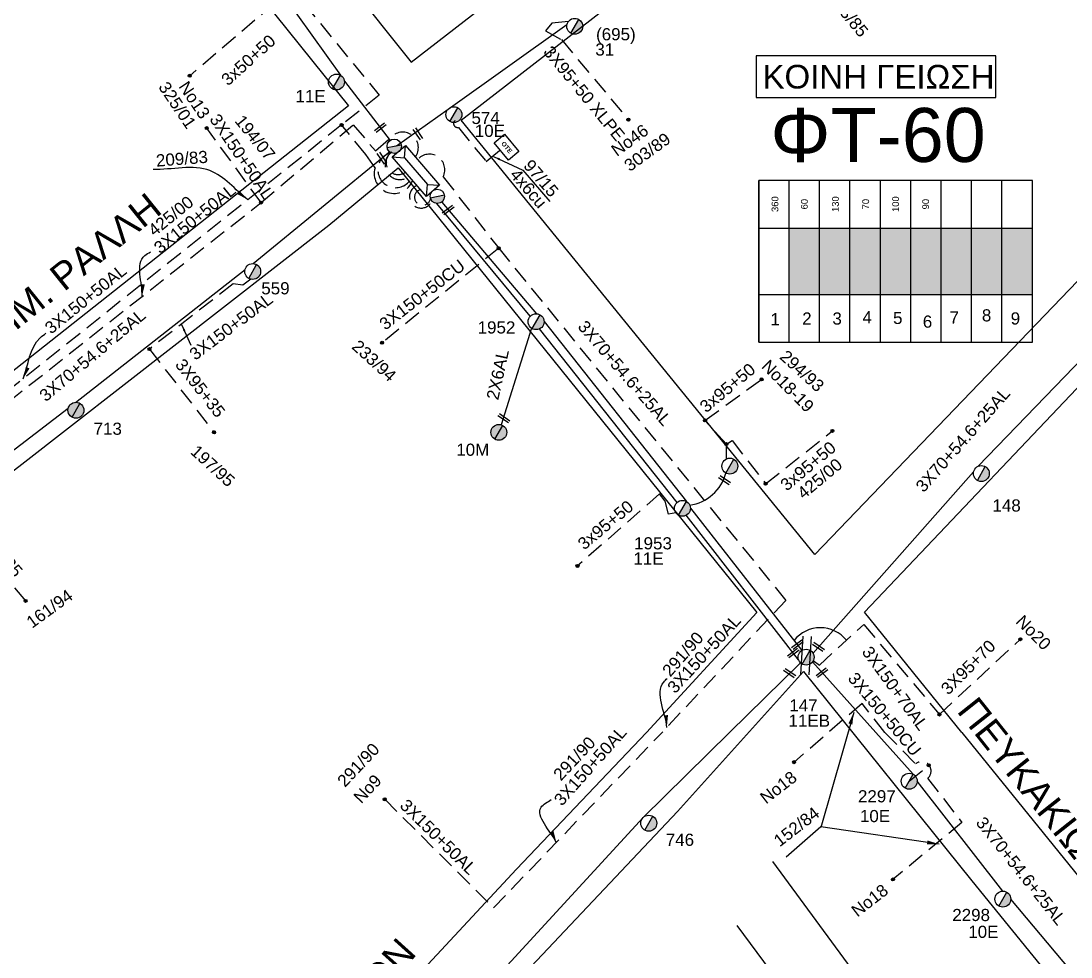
# Model space of a CAD drawing. Header units: millimetres. Extents: x 1266 to 3066, y 765 to 1784.
# Drawn here: x 1748.8 to 1904.3, y 1339.7 to 1478.3 of the extents above; entities that cross this region are included whole.
import ezdxf
from ezdxf.enums import TextEntityAlignment as Align

# ---------------------------------------------------------------- set-up
doc = ezdxf.new("R2010")
doc.units = ezdxf.units.MM
doc.linetypes.add('DASHED', pattern=[19.05, 12.7, -6.35])
for name, color, linetype in [('Pillar OTE', 7, 'Continuous'), ('Άγνωστα', 7, 'Continuous'), ('Ασφαλειοκιβώτια Χ.Τ 9 αναχωρήσεων', 7, 'Continuous'), ('Γέφυρες Εναέριου Δικτύου', 7, 'Continuous'), ('Επιγραφές - Σχήματα', 7, 'Continuous'), ('Καλώδια ΧΤ   2x6AL', 7, 'DASHED'), ('Καλώδια ΧΤ   3x150+50AL', 7, 'DASHED'), ('Καλώδια ΧΤ   3x150+50CU', 7, 'DASHED'), ('Καλώδια ΧΤ   4x6CU', 7, 'DASHED'), ('Μηχανική τομή', 7, 'Continuous'), ('Στύλος Ξύλινος', 7, 'Continuous'), ('Στύλος Ξύλινος @ 1', 7, 'Continuous'), ('Στύλος ΦΜ', 7, 'Continuous'), ('Στύλος ΦΜ @ 1', 7, 'Continuous'), ('Συνδέσεις', 7, 'Continuous'), ('Συνεστραμμένα ΧΤ   3x70+54.6+25 AL', 7, 'SYN_LINE'), ('Τομή', 7, 'Continuous'), ('Υποσταθμός εναέριος 2 στύλων', 7, 'Continuous'), ('Υποσταθμός πόλεως', 7, 'Continuous'), ('Υπόβαθρο ΔΕΗ', 7, 'Continuous'), ('Υπόγεια καλώδια Δικτύου ΧΤ και Παρ. ΧΤ - 3X150+70 AL', 7, 'DASHED'), ('Υπόγεια καλώδια Παροχών ΧΤ   4x50AL', 7, 'DASHED')]:
    doc.layers.add(name, color=color, linetype=linetype)
doc.styles.get("Standard").update_dxf_attribs({"font": 'arial.ttf'})
doc.linetypes.add('SYN_LINE', pattern='A,0.5,-0.0001,["/\\/\\/\\/",Standard,S=0.1,R=0,X=0,Y=-0.05],-0.25', length=0.7501)
doc.dimstyles.new('ISO-25', dxfattribs={"dimtxt": 2.5, "dimasz": 2.5, "dimexe": 1.25, "dimexo": 0.625, "dimtad": 1, "dimtxsty": 'Standard', "dimcen": 2.5, "dimadec": 0, "dimazin": 0, "dimtfac": 1, "dimtmove": 0, "dimatfit": 3, "dimfxl": 1, "dimarcsym": 0})

# ---------------------------------------------------------------- blocks, each defined once
blk = doc.blocks.new('ΥΠΑΡΧΩΝ ΤΣΙΜΕΝΤΕΝΙΟΣ ΣΤΥΛΟΣ')
at = {"layer": 'Στύλος ΦΜ'}
blk.add_hatch(color=7, dxfattribs=at).paths.add_polyline_path([(-1.29, -2.28, 0.574793), (2.62, 0, 0.268822), (1.3, 2.27)])
at = {"layer": 'Στύλος ΦΜ', "color": 7}
blk.add_line((-1.29, -2.28), (1.3, 2.27), dxfattribs=at)
blk.add_circle((0, 0), 2.62, dxfattribs=at)
at = {"layer": 'Στύλος ΦΜ', "flags": 4}
for tag, p in [('ΑΡΙΘΜΟΣ', (-4.68, 8.05)), ('ΤΥΠΟΣ', (-4.91, 3.03))]:
    blk.add_attdef(tag, p, '', height=4, dxfattribs=at)
blk = doc.blocks.new('_ΣΥΝΔΕΣΗ')
at = {"layer": 'Συνδέσεις', "linetype": 'SYN_LINE', "ltscale": 40}
blk.add_hatch(color=256, dxfattribs=at).paths.add_polyline_path([(0.5, -0.01, 1), (-0.5, -0.01, 1)])
at = {"layer": 'Συνδέσεις'}
blk.add_circle((0, -0.01), 0.5, dxfattribs=at)
blk = doc.blocks.new('ΥΠΑΡΧΩΝ ΞΥΛΙΝΟΣ ΣΤΥΛΟΣ')
at = {"layer": 'Στύλος Ξύλινος'}
h = blk.add_hatch(color=7, dxfattribs=at)
h.paths.add_polyline_path([(-2.62, 0, 0.270008), (-1.29, -2.28), (1.3, 2.27, 0.576266)])
h.paths.add_polyline_path([(-1.29, -2.28, 0.574793), (2.62, 0, 0.268822), (1.3, 2.27)])
at = {"layer": 'Στύλος Ξύλινος', "color": 7}
blk.add_line((-1.29, -2.28), (1.3, 2.27), dxfattribs=at)
blk.add_circle((0, 0), 2.62, dxfattribs=at)
at = {"layer": 'Στύλος Ξύλινος', "flags": 4}
for tag, p in [('ΑΡΙΘΜΟΣ', (-4.91, 8.6)), ('ΤΥΠΟΣ', (-4.85, 3.39))]:
    blk.add_attdef(tag, p, '', height=4, dxfattribs=at)
blk = doc.blocks.new('ΥΠΟΣΤΑΘΜΟΣ ΕΝΑΕΡΙΟΣ ΕΠΙ 2 ΣΤΥΛΩΝ')
at = {"layer": 'Υποσταθμός εναέριος 2 στύλων', "linetype": 'Continuous'}
for points in [[(-11.97, -2.11, 0.574793), (-8.45, -0.07, 0.268822), (-9.64, 1.98)], [(9.68, -2.15, 0.574793), (13.19, -0.1, 0.268822), (12.01, 1.95)]]:
    blk.add_hatch(color=256, dxfattribs=at).paths.add_polyline_path(points)
for p, q in [((-11.97, -2.11), (-9.64, 1.98)), ((9.68, -2.15), (12.01, 1.95))]:
    blk.add_line(p, q, dxfattribs=at)
for centre in [(-10.81, -0.07), (10.84, -0.1)]:
    blk.add_circle(centre, 2.36, dxfattribs=at)
at = {"layer": 'Υποσταθμός πόλεως', "linetype": 'Continuous', "ltscale": 40}
blk.add_lwpolyline([(-8.57, 2.82), (8.57, 2.82), (8.57, -2.82), (-8.57, -2.82)], close=True, dxfattribs=at)
for points in [[(-5.75, 0), (-8.57, 2.82)], [(-8.57, -2.82), (-5.75, 0)], [(-5.75, 0), (5.75, 0)], [(5.75, 0), (8.57, 2.82)], [(8.57, -2.82), (5.75, 0)]]:
    blk.add_lwpolyline(points, dxfattribs=at)
at = {"layer": 'Υποσταθμός εναέριος 2 στύλων', "ltscale": 40, "flags": 1}
for tag, p in [('ΜΕΤΑΣΧΗΜΑΤΙΣΜΟΣ', (14.09, 2.51)), ('ΙΣΧΥΣ', (14.07, -0.28)), ('ΑΡΙΘΜΟΣ', (14.19, -3))]:
    blk.add_attdef(tag, p, '', height=1.8, dxfattribs=at)
blk = doc.blocks.new('ΜΗΧΑΝΙΚΗ ΤΟΜΗ')
at = {"layer": 'Μηχανική τομή', "ltscale": 40}
for p, q in [((-1.89, 0.78), (1.89, 0.78)), ((1.89, 0), (-1.89, 0))]:
    blk.add_line(p, q, dxfattribs=at)
blk = doc.blocks.new('ΤΟΜΗ')
at = {"layer": 'Τομή', "ltscale": 40}
for p, q in [((-5.68, 0), (5.68, 0)), ((5.68, -2.33), (-5.68, -2.33))]:
    blk.add_line(p, q, dxfattribs=at)
blk = doc.blocks.new('ΑΣΦΑΛΕΙΟΚΙΒΩΤΙΟ ΥΠΟΣΤΑΘΜΟΥ 9 ΑΝΑΧΩΡΗΣΕΩΝ')
at = {"layer": 'Ασφαλειοκιβώτια Χ.Τ 9 αναχωρήσεων', "ltscale": 40}
for p, q in [((-23.8, 40.36), (24.02, 40.36)), ((-9.72, 40.36), (-9.72, -40.64)), ((9.94, 40.36), (9.94, -40.64)), ((-23.8, 31.36), (24.02, 31.36)), ((-23.8, 22.36), (24.02, 22.36)), ((-23.8, 13.36), (24.02, 13.36)), ((-23.8, 4.36), (24.02, 4.36)), ((-23.8, -4.64), (24.02, -4.64)), ((-23.8, -13.64), (24.02, -13.64)), ((-23.8, -22.64), (24.02, -22.64)), ((-23.8, -31.64), (24.02, -31.64))]:
    blk.add_line(p, q, dxfattribs=at)
at = {"layer": 'Ασφαλειοκιβώτια Χ.Τ 9 αναχωρήσεων'}
blk.add_lwpolyline([(-23.8, -40.64), (24.02, -40.64), (24.02, 40.36), (-23.8, 40.36)], close=True, dxfattribs=at)
for s, p in [('1', (-18.82, 36.91)), ('2', (-18.62, 27.51)), ('3', (-18.62, 18.57)), ('4', (-18.22, 9.65)), ('5', (-18.44, 0.61)), ('6', (-19.53, -8.2)), ('7', (-18.33, -16.12)), ('8', (-17.67, -25.69)), ('9', (-18.59, -34.23))]:
    blk.add_text(s, height=3.6, rotation=270, dxfattribs=at).set_placement(p)
at = {"layer": 'Ασφαλειοκιβώτια Χ.Τ 9 αναχωρήσεων', "ltscale": 40}
for tag, height, p in [('ΟΝΟΜΑ', 5, (-0.16, 44.31)), ('ΚΕΙΜΕΝΟ 1', 2, (17.06, 35.59)), ('ΚΕΙΜΕΝΟ 2', 2, (17.06, 26.88)), ('ΚΕΙΜΕΝΟ 3', 2, (17.06, 17.69)), ('ΚΕΙΜΕΝΟ 4', 2, (17.06, 8.71)), ('ΚΕΙΜΕΝΟ 5', 2, (17.06, -0.13)), ('ΚΕΙΜΕΝΟ 6', 2, (17.06, -9.05)), ('ΚΕΙΜΕΝΟ 7', 2, (17.06, -18.13)), ('ΚΕΙΜΕΝΟ 8', 2, (17.06, -26.85)), ('ΚΕΙΜΕΝΟ 9', 2, (17.06, -35.99)), ('ΣΧ', 2, (-0.1, -42.64))]:
    blk.add_attdef(tag, text='', height=height, dxfattribs=at).set_placement(p, align=Align.MIDDLE_CENTER)
blk = doc.blocks.new('PILLAR ΟΤΕ')
at = {"layer": 'Pillar OTE', "ltscale": 40}
blk.add_lwpolyline([(-3.31, 2.02), (3.39, 2.02), (3.39, -1.99), (-3.31, -1.99)], close=True, dxfattribs=at)
at = {"layer": 'Pillar OTE', "insert": (-1.81, 0.71), "char_height": 1.3575, "width": 109.961, "attachment_point": 1}
blk.add_mtext('{\\fArial|b1|i0|c161|p34;OTE}', dxfattribs=at)

msp = doc.modelspace()

# ---------------------------------------------------------------- hatches: boundary and pattern name
at = {"layer": 'Ασφαλειοκιβώτια Χ.Τ 9 αναχωρήσεων'}
for color, points in [(6, [(1867.06, 1447.64), (1862.56, 1447.64), (1862.56, 1437.81), (1867.06, 1437.81)]), (27, [(1871.56, 1447.64), (1867.06, 1447.64), (1867.06, 1437.81), (1871.56, 1437.81)]), (2, [(1876.06, 1447.64), (1871.56, 1447.64), (1871.56, 1437.81), (1876.06, 1437.81)]), (85, [(1880.56, 1447.64), (1876.06, 1447.64), (1876.06, 1437.81), (1880.56, 1437.81)]), (151, [(1885.06, 1447.64), (1880.56, 1447.64), (1880.56, 1437.81), (1885.06, 1437.81)]), (173, [(1889.56, 1447.64), (1885.06, 1447.64), (1885.06, 1437.81), (1889.56, 1437.81)]), (62, [(1894.06, 1447.64), (1889.56, 1447.64), (1889.56, 1437.81), (1894.06, 1437.81)]), (1, [(1898.56, 1447.64), (1894.06, 1447.64), (1894.06, 1437.81), (1898.56, 1437.81)])]:
    msp.add_hatch(color=color, dxfattribs=at).paths.add_polyline_path(points)

# ---------------------------------------------------------------- linework, layer by layer
at = {"layer": 'Άγνωστα', "color": 27, "linetype": 'DASHED', "ltscale": 0.2}
msp.add_lwpolyline([(1785.62, 1484.38), (1786.01, 1483.41), (1785.2, 1482.74), (1786.36, 1480.91), (1773.79, 1470.22)], dxfattribs=at)
at = {"layer": 'Άγνωστα', "color": 6, "linetype": 'DASHED', "ltscale": 0.2}
msp.add_lwpolyline([(1829.87, 1478.27), (1827.43, 1478.03), (1826.47, 1476.85), (1828.82, 1475.57), (1838.74, 1463.72)], dxfattribs=at)
at = {"layer": 'Άγνωστα', "color": 2, "linetype": 'DASHED', "ltscale": 0.2}
for points in [[(1767.83, 1429.74), (1777.39, 1417.4)], [(1733.59, 1404.26), (1734.42, 1405.73), (1735.52, 1404.55), (1738.02, 1406), (1749.49, 1392.44)]]:
    msp.add_lwpolyline(points, dxfattribs=at)
at = {"layer": 'Άγνωστα', "color": 1, "linetype": 'DASHED', "ltscale": 0.2}
for points in [[(1853.27, 1415.66), (1850.09, 1419.17), (1858.47, 1425.25)], [(1853.27, 1413.46), (1853.27, 1415.66), (1854.1, 1416.19), (1859.07, 1409.8), (1868.96, 1417.62)], [(1845.77, 1405.49), (1844.7, 1405.29), (1844.7, 1405.29), (1844.21, 1407.23), (1843.37, 1408.28), (1843.37, 1408.28), (1831.21, 1397.62)], [(1884.8, 1375.62), (1896.79, 1386.77)]]:
    msp.add_lwpolyline(points, dxfattribs=at)
at = {"layer": 'Άγνωστα', "color": 6, "linetype": 'DASHED', "ltscale": 0.2}
msp.add_arc((1804.28, 1456.27), 2.63, 102.2443, 330.6511, dxfattribs=at)
at = {"layer": 'Άγνωστα', "color": 27, "linetype": 'DASHED', "ltscale": 0.2}
msp.add_arc((1804.93, 1457.05), 2.21, 123.4944, 308.0214, dxfattribs=at)
at = {"layer": 'Άγνωστα', "color": 2, "linetype": 'DASHED', "ltscale": 0.2}
msp.add_arc((1804.65, 1457.37), 1.79, 121.767, 307.3773, dxfattribs=at)
at = {"layer": 'Άγνωστα', "color": 1, "linetype": 'DASHED', "ltscale": 0.2}
msp.add_arc((1808.06, 1452.34), 1.72, 110.3985, 337.1447, dxfattribs=at)
at = {"layer": 'Άγνωστα', "color": 85, "linetype": 'DASHED', "ltscale": 0.2}
msp.add_arc((1808.27, 1452.22), 1.19, 104.8699, 351.1248, dxfattribs=at)
at = {"layer": 'Γέφυρες Εναέριου Δικτύου'}
msp.add_arc((1867.17, 1383.48), 4.98, 39.0448, 141.2775, dxfattribs=at)
at = {"layer": 'Επιγραφές - Σχήματα', "color": 190}
msp.add_lwpolyline([(1857.65, 1467), (1893.16, 1467), (1893.16, 1473.18), (1857.65, 1473.18)], close=True, dxfattribs=at)
at = {"layer": 'Καλώδια ΧΤ   2x6AL', "color": 1, "linetype": 'SYN_LINE', "ltscale": 15}
msp.add_lwpolyline([(1824.42, 1432.81), (1819.9, 1418.53)], dxfattribs=at)
at = {"layer": 'Καλώδια ΧΤ   3x150+50AL', "color": 151, "ltscale": 0.2}
for points in [[(1709.78, 1494.05), (1752.19, 1528.35), (1759.51, 1520.43), (1771.4, 1504.45), (1801.85, 1467.33), (1796.29, 1462.93), (1744.79, 1421.88), (1731.67, 1412.37)], [(1801.24, 1456.58), (1799.85, 1458.57), (1796.29, 1462.93)]]:
    msp.add_lwpolyline(points, dxfattribs=at)
at = {"layer": 'Καλώδια ΧΤ   3x150+50AL', "color": 62, "ltscale": 0.2}
msp.add_lwpolyline([(1784.36, 1451.44), (1776.32, 1462.47)], dxfattribs=at)
at = {"layer": 'Καλώδια ΧΤ   3x150+50AL', "color": 173, "ltscale": 0.2}
for points in [[(1811.32, 1455.26), (1819.54, 1444.68), (1862.06, 1392.52), (1843.75, 1372.97)], [(1802.67, 1363.06), (1818.77, 1346.97), (1843.75, 1372.97)]]:
    msp.add_lwpolyline(points, dxfattribs=at)
at = {"layer": 'Καλώδια ΧΤ   3x150+50AL', "color": 2, "ltscale": 0.2}
msp.add_lwpolyline([(1782.82, 1440.1), (1781.64, 1439.19), (1780.21, 1439.38), (1767.83, 1429.74)], dxfattribs=at)
at = {"layer": 'Καλώδια ΧΤ   3x150+50AL', "color": 173, "ltscale": 0.2}
msp.add_arc((1809.27, 1456.3), 2.3, 333.136, 139.8634, dxfattribs=at)
at = {"layer": 'Καλώδια ΧΤ   3x150+50AL', "color": 151, "ltscale": 0.2}
msp.add_arc((1804.05, 1455.73), 2.94, 163.2387, 339.6763, dxfattribs=at)
at = {"layer": 'Καλώδια ΧΤ   3x150+50CU', "color": 27, "ltscale": 0.2}
msp.add_line((1880.33, 1365.73), (1883.25, 1368.13), dxfattribs=at)
at = {"layer": 'Καλώδια ΧΤ   3x150+50CU', "color": 62, "ltscale": 0.2}
msp.add_lwpolyline([(1690.97, 1384.58), (1693.17, 1382.68), (1713.48, 1398.28), (1716.33, 1396.13), (1728.76, 1405.78), (1729.04, 1407.8), (1784.36, 1451.44), (1798, 1462.93), (1801.31, 1459.09), (1803.65, 1461.13)], dxfattribs=at)
at = {"layer": 'Καλώδια ΧΤ   3x150+50CU', "color": 173, "ltscale": 0.2}
msp.add_lwpolyline([(1819.54, 1444.68), (1802.28, 1430.68)], dxfattribs=at)
at = {"layer": 'Καλώδια ΧΤ   3x150+50CU', "color": 27, "ltscale": 0.2}
for points in [[(1876.74, 1372.97), (1873.34, 1377.24), (1863.28, 1368.55)], [(1876.74, 1372.97), (1881.28, 1368.3)], [(1883.06, 1366.18), (1888.13, 1359.62), (1877.92, 1351.18)]]:
    msp.add_lwpolyline(points, dxfattribs=at)
at = {"layer": 'Καλώδια ΧΤ   3x150+50CU', "color": 62, "ltscale": 0.2}
msp.add_arc((1805.35, 1459.57), 2.3, 322.7345, 137.2952, dxfattribs=at)
at = {"layer": 'Καλώδια ΧΤ   3x150+50CU', "color": 27, "ltscale": 0.2}
msp.add_arc((1882.18, 1367.25), 1.39, 309.566, 130.7663, dxfattribs=at)
at = {"layer": 'Καλώδια ΧΤ   4x6CU', "color": 6, "linetype": 'DASHED', "ltscale": 0.2}
msp.add_lwpolyline([(1813.07, 1463.58, 0.781165), (1813.57, 1462.57), (1817.67, 1457.53), (1819.77, 1459.24)], format="xyb", dxfattribs=at)
at = {"layer": 'Συνεστραμμένα ΧΤ   3x70+54.6+25 AL', "color": 27, "ltscale": 20}
for points in [[(1785.52, 1485.15), (1796.11, 1470.31)], [(1890.53, 1412.38), (1910.41, 1432.97)], [(1866.08, 1384.67), (1889.86, 1411.55)], [(1866.02, 1383.43), (1880.91, 1366.76)], [(1894.19, 1349.45), (1881.51, 1365.73)], [(1914.21, 1325.79), (1895.36, 1348.27)]]:
    msp.add_lwpolyline(points, dxfattribs=at)
at = {"layer": 'Συνεστραμμένα ΧΤ   3x70+54.6+25 AL', "color": 6, "ltscale": 20}
msp.add_lwpolyline([(1804.4, 1459.84), (1812.07, 1465.29), (1829.65, 1477.81)], dxfattribs=at)
at = {"layer": 'Συνεστραμμένα ΧΤ   3x70+54.6+25 AL', "color": 27, "ltscale": 10}
msp.add_lwpolyline([(1796.69, 1469.41), (1803.46, 1460.64)], dxfattribs=at)
at = {"layer": 'Συνεστραμμένα ΧΤ   3x70+54.6+25 AL', "color": 2, "ltscale": 20}
for points in [[(1783.21, 1442.41), (1803.42, 1459.01)], [(1756.87, 1421.84), (1781.98, 1441.53)], [(1734.09, 1404.35), (1755.82, 1420.99)]]:
    msp.add_lwpolyline(points, dxfattribs=at)
at = {"layer": 'Συνεστραμμένα ΧΤ   3x70+54.6+25 AL', "color": 1, "ltscale": 20}
for points in [[(1824.22, 1434.59), (1810.36, 1451.3)], [(1845.96, 1407.02), (1825.61, 1432.73)], [(1863.95, 1383.7), (1847.32, 1405.12)]]:
    msp.add_lwpolyline(points, dxfattribs=at)
at = {"layer": 'Συνεστραμμένα ΧΤ   3x70+54.6+25 AL', "color": 85, "ltscale": 20}
for points in [[(1811.1, 1451.51), (1825.12, 1434.96)], [(1826.26, 1433.8), (1847.33, 1407.17)], [(1847.93, 1406.15), (1864.45, 1385.11)], [(1853.72, 1372.97), (1864.22, 1383.27)], [(1853.72, 1372.97), (1840.94, 1360.34)], [(1840.94, 1360.34), (1816.35, 1333.59)]]:
    msp.add_lwpolyline(points, dxfattribs=at)
at = {"layer": 'Συνεστραμμένα ΧΤ   3x70+54.6+25 AL', "color": 1, "ltscale": 10}
msp.add_arc((1846.87, 1413.09), 6.55, 278.4285, 344.8227, dxfattribs=at)
at = {"layer": 'Υπόβαθρο ΔΕΗ'}
for points in [[(1822.32, 1581.16), (1788.79, 1554.52), (1759.08, 1531.3), (1787.55, 1496.14), (1806.59, 1472.23), (1900.75, 1545.17), (1944.93, 1579.76), (1944.89, 1581.16)], [(1946.93, 1566.73), (1967.27, 1504.42), (1866.35, 1399.32), (1814.01, 1463.62), (1946.93, 1566.73)], [(1579.25, 1372.97), (1571.14, 1383.7), (1606.93, 1411.26), (1642.38, 1439.93), (1678.87, 1467.96), (1705.64, 1489.14), (1750, 1524.63), (1797.29, 1465.75), (1748.07, 1426.83), (1711.51, 1398.51), (1678.27, 1372.97)], [(1697.06, 1372.97), (1748.51, 1412.36), (1794.41, 1448.08), (1804.64, 1456.58), (1857.76, 1390.71), (1841.45, 1372.97)], [(1823.1, 1456.24), (1827.12, 1451.6)], [(1888.1, 1372.97), (1873.69, 1390.76), (1911.54, 1430.67), (1971.64, 1372.97)]]:
    msp.add_lwpolyline(points, dxfattribs=at)
at = {"layer": 'Υπόβαθρο ΔΕΗ', "ltscale": 0.2}
msp.add_lwpolyline([(1816.12, 1204.55), (1762.95, 1273.74), (1802.64, 1315.26), (1846.04, 1361.26), (1864.7, 1381.99), (1889.62, 1350.98), (1913.03, 1322.15, -0.381916), (1912.08, 1302.42), (1903.82, 1294.33), (1860.15, 1353.85)], format="xyb", dxfattribs=at)
for points in [[(1697.06, 1372.97), (1690.29, 1367.87), (1755.57, 1283.24), (1798.61, 1327.33), (1822.16, 1352.71), (1841.45, 1372.97)], [(1888.1, 1372.97), (1931.86, 1318.98), (1952.91, 1340.3), (1922.64, 1372.97)], [(1854.81, 1344.35), (1896.72, 1287.79), (1858.03, 1247.46), (1816.12, 1204.55)]]:
    msp.add_lwpolyline(points, dxfattribs=at)
at = {"layer": 'Υπόγεια καλώδια Δικτύου ΧΤ και Παρ. ΧΤ - 3X150+70 AL', "color": 1, "ltscale": 0.2}
msp.add_lwpolyline([(1866.13, 1383.61), (1867.02, 1382.93), (1873.59, 1388.95), (1884.8, 1375.62)], dxfattribs=at)

# ---------------------------------------------------------------- block references
at = {"layer": 'Pillar OTE', "xscale": 0.5, "yscale": 0.5, "zscale": 0.5, "rotation": 309.2559764645823}
msp.add_blockref('PILLAR ΟΤΕ', (1820.69, 1459.65), dxfattribs=at)
at = {"layer": 'Ασφαλειοκιβώτια Χ.Τ 9 αναχωρήσεων'}
ref = msp.add_blockref('ΑΣΦΑΛΕΙΟΚΙΒΩΤΙΟ ΥΠΟΣΤΑΘΜΟΥ 9 ΑΝΑΧΩΡΗΣΕΩΝ', (1878.24, 1442.67), dxfattribs=dict(at, xscale=0.5, yscale=0.5, zscale=0.5, rotation=90))
ref.add_attrib('ΚΕΙΜΕΝΟ 2', '60', dxfattribs={"ltscale": 40, "height": 1, "rotation": 90}).set_placement((1864.8, 1451.2), align=Align.MIDDLE_CENTER)
ref.add_attrib('ΚΕΙΜΕΝΟ 1', '360', dxfattribs={"ltscale": 40, "height": 1, "rotation": 90}).set_placement((1860.45, 1451.2), align=Align.MIDDLE_CENTER)
ref.add_attrib('ΚΕΙΜΕΝΟ 3', '130', dxfattribs={"ltscale": 40, "height": 1, "rotation": 90}).set_placement((1869.4, 1451.2), align=Align.MIDDLE_CENTER)
ref.add_attrib('ΚΕΙΜΕΝΟ 4', '70', dxfattribs={"ltscale": 40, "height": 1, "rotation": 90}).set_placement((1873.89, 1451.2), align=Align.MIDDLE_CENTER)
ref.add_attrib('ΚΕΙΜΕΝΟ 5', '100', dxfattribs={"ltscale": 40, "height": 1, "rotation": 90}).set_placement((1878.31, 1451.2), align=Align.MIDDLE_CENTER)
ref.add_attrib('ΚΕΙΜΕΝΟ 6', '90', dxfattribs={"ltscale": 40, "height": 1, "rotation": 90}).set_placement((1882.77, 1451.2), align=Align.MIDDLE_CENTER)
at = {"layer": 'Μηχανική τομή'}
for p, xscale, yscale, zscale, rotation in [((1801.9, 1462.69), 0.4999999999995991, 0.4999999999995991, 0.4999999999995991, 216.8066996934349), ((1807.75, 1461.72), 0.4999999999995724, 0.4999999999995724, 0.4999999999995724, 124.4194748083478), ((1802.42, 1458.12), 0.4999999999995724, 0.4999999999995724, 0.4999999999995724, 124.4194748083478), ((1811.95, 1450.5), 0.4999999999995991, 0.4999999999995991, 0.4999999999995991, 216.8066996934349), ((1820.21, 1419.32), 0.4999999999996267, 0.4999999999996267, 0.4999999999996267, 325.8964011663806), ((1852.88, 1410.16), 0.4999999999996267, 0.4999999999996267, 0.4999999999996267, 325.8964011663806), ((1863.04, 1384.87), 0.4999999999995991, 0.4999999999995991, 0.4999999999995991, 216.8066996934349), ((1863.66, 1386.12), 0.4999999999995991, 0.4999999999995991, 0.4999999999995991, 216.8066996934349), ((1866.78, 1385.46), 0.4999999999996267, 0.4999999999996267, 0.4999999999996267, 325.8964011663806), ((1862.52, 1381.58), 0.4999999999996267, 0.4999999999996267, 0.4999999999996267, 325.8964011663806), ((1867.29, 1381.95), 0.4999999999995991, 0.4999999999995991, 0.4999999999995991, 216.8066996934349)]:
    msp.add_blockref('ΜΗΧΑΝΙΚΗ ΤΟΜΗ', p, dxfattribs=dict(at, xscale=xscale, yscale=yscale, zscale=zscale, rotation=rotation))
at = {"layer": 'Στύλος Ξύλινος @ 1', "ltscale": 40}
ref = msp.add_blockref('ΥΠΑΡΧΩΝ ΞΥΛΙΝΟΣ ΣΤΥΛΟΣ', (1756.95, 1420.67), dxfattribs=dict(at, xscale=0.4499999999998181, yscale=0.4499999999998181, zscale=0.4499999999998181))
ref.add_attrib('ΤΥΠΟΣ', '713', (1759.56, 1417.04), dxfattribs={"layer": 'Στύλος Ξύλινος', "height": 1.8, "flags": 4})
ref = msp.add_blockref('ΥΠΑΡΧΩΝ ΞΥΛΙΝΟΣ ΣΤΥΛΟΣ', (1819.56, 1417.4), dxfattribs=dict(at, xscale=0.4499999999998181, yscale=0.4499999999998181, zscale=0.4499999999998181))
ref.add_attrib('ΤΥΠΟΣ', '10M', (1813.26, 1413.93), dxfattribs={"layer": 'Στύλος Ξύλινος', "height": 1.8, "flags": 4})
at = {"layer": 'Στύλος ΦΜ @ 1', "ltscale": 40}
ref = msp.add_blockref('ΥΠΑΡΧΩΝ ΤΣΙΜΕΝΤΕΝΙΟΣ ΣΤΥΛΟΣ', (1830.8, 1477.54), dxfattribs=dict(at, xscale=0.4499999999998181, yscale=0.4499999999998181, zscale=0.4499999999998181))
ref.add_attrib('ΤΥΠΟΣ', '31', (1833.85, 1473.21), dxfattribs={"layer": 'Στύλος ΦΜ', "height": 1.8, "flags": 4})
ref.add_attrib('ΑΡΙΘΜΟΣ', '(695)', (1833.96, 1475.47), dxfattribs={"layer": 'Στύλος ΦΜ', "height": 1.8, "flags": 4})
ref = msp.add_blockref('ΥΠΑΡΧΩΝ ΤΣΙΜΕΝΤΕΝΙΟΣ ΣΤΥΛΟΣ', (1795.52, 1469.29), dxfattribs=dict(at, xscale=0.4499999999998181, yscale=0.4499999999998181, zscale=0.4499999999998181))
ref.add_attrib('ΤΥΠΟΣ', '11E', (1789.45, 1466.3), dxfattribs={"layer": 'Στύλος ΦΜ', "height": 1.8, "flags": 4})
ref = msp.add_blockref('ΥΠΑΡΧΩΝ ΤΣΙΜΕΝΤΕΝΙΟΣ ΣΤΥΛΟΣ', (1812.91, 1464.46), dxfattribs=dict(at, xscale=0.4499999999998181, yscale=0.4499999999998181, zscale=0.4499999999998181))
ref.add_attrib('ΤΥΠΟΣ', '10Ε', (1816, 1461.16), dxfattribs={"layer": 'Στύλος ΦΜ', "height": 1.8, "flags": 4})
ref.add_attrib('ΑΡΙΘΜΟΣ', '574', (1815.51, 1463.07), dxfattribs={"layer": 'Στύλος ΦΜ', "height": 1.8, "flags": 4})
ref = msp.add_blockref('ΥΠΑΡΧΩΝ ΤΣΙΜΕΝΤΕΝΙΟΣ ΣΤΥΛΟΣ', (1783.12, 1441.23), dxfattribs=dict(at, xscale=0.4499999999998181, yscale=0.4499999999998181, zscale=0.4499999999998181))
ref.add_attrib('ΤΥΠΟΣ', '559', (1784.39, 1437.84), dxfattribs={"layer": 'Στύλος ΦΜ', "height": 1.8, "flags": 4})
ref = msp.add_blockref('ΥΠΑΡΧΩΝ ΤΣΙΜΕΝΤΕΝΙΟΣ ΣΤΥΛΟΣ', (1825.08, 1433.79), dxfattribs=dict(at, xscale=0.4499999999998181, yscale=0.4499999999998181, zscale=0.4499999999998181))
ref.add_attrib('ΤΥΠΟΣ', '1952', (1816.42, 1432.04), dxfattribs={"layer": 'Στύλος ΦΜ', "height": 1.8, "flags": 4})
at = {"layer": 'Στύλος ΦΜ @ 1', "ltscale": 40, "xscale": 0.4499999999998181, "yscale": 0.4499999999998181, "zscale": 0.4499999999998181}
msp.add_blockref('ΥΠΑΡΧΩΝ ΤΣΙΜΕΝΤΕΝΙΟΣ ΣΤΥΛΟΣ', (1853.77, 1412.4), dxfattribs=at)
at = {"layer": 'Στύλος ΦΜ @ 1', "ltscale": 40}
ref = msp.add_blockref('ΥΠΑΡΧΩΝ ΤΣΙΜΕΝΤΕΝΙΟΣ ΣΤΥΛΟΣ', (1891.01, 1411.3), dxfattribs=dict(at, xscale=0.4499999999998181, yscale=0.4499999999998181, zscale=0.4499999999998181))
ref.add_attrib('ΤΥΠΟΣ', '148', (1892.65, 1405.67), dxfattribs={"layer": 'Στύλος ΦΜ', "height": 1.8, "flags": 4})
ref = msp.add_blockref('ΥΠΑΡΧΩΝ ΤΣΙΜΕΝΤΕΝΙΟΣ ΣΤΥΛΟΣ', (1846.75, 1406.15), dxfattribs=dict(at, xscale=0.4499999999998181, yscale=0.4499999999998181, zscale=0.4499999999998181))
ref.add_attrib('ΤΥΠΟΣ', '11E', (1839.49, 1397.81), dxfattribs={"layer": 'Στύλος ΦΜ', "height": 1.8, "flags": 4})
ref.add_attrib('ΑΡΙΘΜΟΣ', '1953', (1839.6, 1400.07), dxfattribs={"layer": 'Στύλος ΦΜ', "height": 1.8, "flags": 4})
ref = msp.add_blockref('ΥΠΑΡΧΩΝ ΤΣΙΜΕΝΤΕΝΙΟΣ ΣΤΥΛΟΣ', (1865.06, 1384.1), dxfattribs=dict(at, xscale=0.4499999999998181, yscale=0.4499999999998181, zscale=0.4499999999998181))
ref.add_attrib('ΤΥΠΟΣ', '11EB', (1862.46, 1373.8), dxfattribs={"layer": 'Στύλος ΦΜ', "height": 1.8, "flags": 4})
ref.add_attrib('ΑΡΙΘΜΟΣ', '147', (1862.57, 1376.06), dxfattribs={"layer": 'Στύλος ΦΜ', "height": 1.8, "flags": 4})
ref = msp.add_blockref('ΥΠΑΡΧΩΝ ΤΣΙΜΕΝΤΕΝΙΟΣ ΣΤΥΛΟΣ', (1880.33, 1365.73), dxfattribs=dict(at, xscale=0.4499999999998181, yscale=0.4499999999998181, zscale=0.4499999999998181))
ref.add_attrib('ΤΥΠΟΣ', '2297', (1872.74, 1362.6), dxfattribs={"layer": 'Στύλος ΦΜ', "height": 1.8, "flags": 4})
ref.add_attrib('ΑΡΙΘΜΟΣ', '10E', (1873.03, 1359.67), dxfattribs={"layer": 'Στύλος ΦΜ', "height": 1.8, "flags": 4})
ref = msp.add_blockref('ΥΠΑΡΧΩΝ ΤΣΙΜΕΝΤΕΝΙΟΣ ΣΤΥΛΟΣ', (1841.76, 1359.51), dxfattribs=dict(at, xscale=0.4499999999998181, yscale=0.4499999999998181, zscale=0.4499999999998181))
ref.add_attrib('ΤΥΠΟΣ', '746', (1844.28, 1356.16), dxfattribs={"layer": 'Στύλος ΦΜ', "height": 1.8, "flags": 4})
ref = msp.add_blockref('ΥΠΑΡΧΩΝ ΤΣΙΜΕΝΤΕΝΙΟΣ ΣΤΥΛΟΣ', (1894.19, 1348.27), dxfattribs=dict(at, xscale=0.4499999999998181, yscale=0.4499999999998181, zscale=0.4499999999998181))
ref.add_attrib('ΤΥΠΟΣ', '2298', (1886.7, 1345.02), dxfattribs={"layer": 'Στύλος ΦΜ', "height": 1.8, "flags": 4})
ref.add_attrib('ΑΡΙΘΜΟΣ', '10E', (1889.07, 1342.53), dxfattribs={"layer": 'Στύλος ΦΜ', "height": 1.8, "flags": 4})
at = {"layer": 'Συνδέσεις', "xscale": 0.4499999999998181, "yscale": 0.4499999999998181, "zscale": 0.4499999999998181}
for p in [(1773.79, 1470.22), (1796.29, 1462.93), (1838.74, 1463.72), (1776.32, 1462.47), (1784.36, 1451.44), (1819.54, 1444.68), (1802.28, 1430.68), (1767.83, 1429.74), (1858.47, 1425.25), (1850.09, 1419.17), (1777.39, 1417.4), (1868.96, 1417.62), (1853.27, 1415.66), (1859.07, 1409.8), (1831.21, 1397.62), (1749.49, 1392.44), (1896.79, 1386.77), (1884.8, 1375.62), (1863.28, 1368.56), (1883.21, 1368.11), (1802.67, 1363.06), (1877.92, 1351.19)]:
    msp.add_blockref('_ΣΥΝΔΕΣΗ', p, dxfattribs=at)
at = {"layer": 'Τομή', "xscale": 0.4999999999997384, "yscale": 0.4999999999997384, "zscale": 0.4999999999997384, "rotation": 86.53725172987201}
msp.add_blockref('ΤΟΜΗ', (1864.47, 1384.39), dxfattribs=at)
at = {"layer": 'Υποσταθμός εναέριος 2 στύλων', "xscale": 0.4518743876566232, "yscale": 0.4518743876566232, "zscale": 0.4518743876566232, "rotation": 310.8108947770662}
msp.add_blockref('ΥΠΟΣΤΑΘΜΟΣ ΕΝΑΕΡΙΟΣ ΕΠΙ 2 ΣΤΥΛΩΝ', (1807.29, 1456.1), dxfattribs=at)

# ---------------------------------------------------------------- texts
at = {"layer": 'Επιγραφές - Σχήματα', "color": 7, "char_height": 1.8, "width": 168.3718, "attachment_point": 1}
for s, insert, rotation in [('43/85', (1870.43, 1481.77), 309.3587), ('3x50+50', (1778.26, 1469.96), 42.0423), ('3X95+50 XLPE', (1827.43, 1474.85), 309.3652), ('325/01', (1770.57, 1469.56), 303.9914), ('No13', (1773.56, 1469.63), 303.9914), ('194/07', (1781.76, 1464.62), 309.0604), ('No46', (1835.99, 1459.64), 35.9235), ('303/89', (1837.9, 1457.4), 35.9235), ('209/83', (1768.73, 1458.54), 4.468), ('425/00', (1767.43, 1447.74), 38.9425), ('233/94', (1798.87, 1431.26), 317.6935), ('294/93', (1862.23, 1429.75), 317.6935), ('3X95+35', (1772.95, 1428.51), 308.0248), ('3x95+50', (1849.11, 1421.59), 39.7322), ('No18-19', (1859.61, 1428.33), 314.697), ('197/95', (1774.98, 1415.69), 317.6935), ('3x95+50', (1861.04, 1410), 39.7322), ('425/00', (1863.54, 1408.79), 39.7322), ('3x95+50', (1831.05, 1401.27), 39.7322), ('3X50+35', (1742.56, 1404.61), 311.0762), ('161/94', (1749.39, 1389.76), 35.9235), ('No20', (1897.27, 1390.53), 314.697), ('291/90', (1843.59, 1382.26), 48.7808), ('3X95+70', (1884.84, 1379.67), 45.0173)]:
    msp.add_mtext(s, dxfattribs=dict(at, insert=insert, rotation=rotation))
at = {"layer": 'Επιγραφές - Σχήματα', "color": 190, "insert": (1858.6, 1471.83), "char_height": 3.5, "width": 35.1311, "attachment_point": 1}
msp.add_mtext('KOINH ΓΕΙΩΣΗ', dxfattribs=at)
at = {"layer": 'Επιγραφές - Σχήματα', "linetype": 'Continuous', "insert": (1859.76, 1465.45), "char_height": 8, "width": 13.3189, "attachment_point": 1}
msp.add_mtext('ΦΤ-60', dxfattribs=at)
at = {"layer": 'Επιγραφές - Σχήματα', "linetype": 'Continuous', "char_height": 4, "attachment_point": 1}
for s, insert, width, rotation in [('ΔΗΜ. ΡΑΛΛΗ', (1740.57, 1431.54), 44.753, 38.7838), ('ΠΕΥΚΑΚΙΩΝ', (1890.39, 1378.58), 41.5698, 308.4494), ('ΣΠΕΤΣΩΝ', (1786.96, 1323.33), 41.5698, 47.8957)]:
    msp.add_mtext(s, dxfattribs=dict(at, insert=insert, width=width, rotation=rotation))
at = {"layer": 'Επιγραφές - Σχήματα', "char_height": 1.8, "attachment_point": 1}
for s, insert, rotation in [('291/90', (1795.47, 1365.96), 46.7532), ('291/90', (1827.45, 1366.92), 46.7532), ('No9', (1797.88, 1363.55), 46.7532), ('No18', (1858.03, 1363.69), 37.8124), ('152/84', (1860.05, 1357.35), 37.8124), ('No18', (1871.55, 1346.95), 37.8124)]:
    msp.add_mtext_dynamic_manual_height_columns(s, width=7.5742, gutter_width=12.5, heights=[0], dxfattribs=dict(at, insert=insert, rotation=rotation))
at = {"layer": 'Καλώδια ΧΤ   2x6AL', "color": 7, "insert": (1817.71, 1422.47), "char_height": 1.8, "width": 168.3718, "attachment_point": 1, "rotation": 77.6552}
msp.add_mtext('2X6AL', dxfattribs=at)
at = {"layer": 'Καλώδια ΧΤ   3x150+50AL', "color": 7, "char_height": 1.8, "width": 168.3718, "attachment_point": 1}
for insert, rotation in [((1778.13, 1464.79), 304.2415), ((1768.28, 1445.15), 38.9425), ((1752.13, 1433.26), 38.9425), ((1773.53, 1429.42), 36.9552), ((1844.34, 1379.82), 47.5311), ((1827.56, 1363.15), 48.2848), ((1806.04, 1363.26), 315.3847)]:
    msp.add_mtext('3X150+50AL', dxfattribs=dict(at, insert=insert, rotation=rotation))
at = {"layer": 'Καλώδια ΧΤ   3x150+50CU', "color": 7, "char_height": 1.8, "width": 168.3718, "attachment_point": 1}
for insert, rotation in [((1801.65, 1433.87), 37.708), ((1872.51, 1382.06), 309.8975)]:
    msp.add_mtext('3X150+50CU', dxfattribs=dict(at, insert=insert, rotation=rotation))
at = {"layer": 'Συνεστραμμένα ΧΤ   3x70+54.6+25 AL', "color": 7, "char_height": 1.8, "width": 168.3718, "attachment_point": 1}
for insert, rotation in [((1751.33, 1423.22), 40.1394), ((1832.5, 1434.17), 310.8059), ((1881.12, 1409.58), 48.5859), ((1891.5, 1360.67), 308.4982)]:
    msp.add_mtext('3X70+54.6+25AL', dxfattribs=dict(at, insert=insert, rotation=rotation))
at = {"layer": 'Υπόγεια καλώδια Δικτύου ΧΤ και Παρ. ΧΤ - 3X150+70 AL', "color": 7, "insert": (1874.68, 1385.94), "char_height": 1.8, "width": 168.3718, "attachment_point": 1, "rotation": 306.0404}
msp.add_mtext('3X150+70AL', dxfattribs=at)
at = {"layer": 'Υπόγεια καλώδια Παροχών ΧΤ   4x50AL', "color": 7, "ltscale": 0.2, "char_height": 1.8, "attachment_point": 1, "rotation": 310.9476}
for s, insert in [('97/15', (1824.45, 1458.01)), ('4x6cu', (1822.44, 1456.66))]:
    msp.add_mtext_dynamic_manual_height_columns(s, width=1.8, gutter_width=12.5, heights=[0.118], dxfattribs=dict(at, insert=insert))

# ---------------------------------------------------------------- leaders
at = {"layer": 'Άγνωστα', "path_type": 1}
msp.add_leader([(1782.4, 1451.86), (1776.78, 1456.17), (1768.37, 1456.32)], dimstyle='ISO-25', override={"dimasz": 1.8, "dimgap": 0.625, "dimtad": 0}, dxfattribs=at)
at = {"layer": 'Επιγραφές - Σχήματα', "ltscale": 40}
for points in [[(1818.78, 1458.26), (1823.1, 1456.24)], [(1772.6, 1433.36), (1773.98, 1430.31)]]:
    msp.add_leader(points, dimstyle='ISO-25', override={"dimasz": 1, "dimtad": 0}, dxfattribs=at)
at = {"layer": 'Επιγραφές - Σχήματα', "path_type": 1}
for points, override in [([(1766.73, 1437.53), (1767.13, 1443.58), (1768, 1444.15)], {"dimasz": 1.8, "dimgap": 0.625, "dimtad": 0}), ([(1749.11, 1425.32), (1751.64, 1431.4), (1752.49, 1432.07)], {"dimasz": 1.8, "dimgap": 0.625, "dimtad": 0}), ([(1844.44, 1373.71), (1843.98, 1380.42), (1844.49, 1380.96)], {"dimasz": 1.8, "dimgap": 0.625, "dimtad": 0}), ([(1828.09, 1356.61), (1825.82, 1361.87), (1827.31, 1363.03)], {"dimasz": 1.8, "dimtad": 0})]:
    msp.add_leader(points, dimstyle='ISO-25', override=override, dxfattribs=at)
at = {"layer": 'Επιγραφές - Σχήματα'}
for points in [[(1872.12, 1375.93), (1867.22, 1358.86)], [(1884.78, 1356.4), (1867.23, 1358.97), (1862.1, 1354.5)]]:
    msp.add_leader(points, dimstyle='ISO-25', override={"dimasz": 1.8, "dimgap": 0.625, "dimtad": 0}, dxfattribs=at)

doc.saveas('drawing.dxf')
